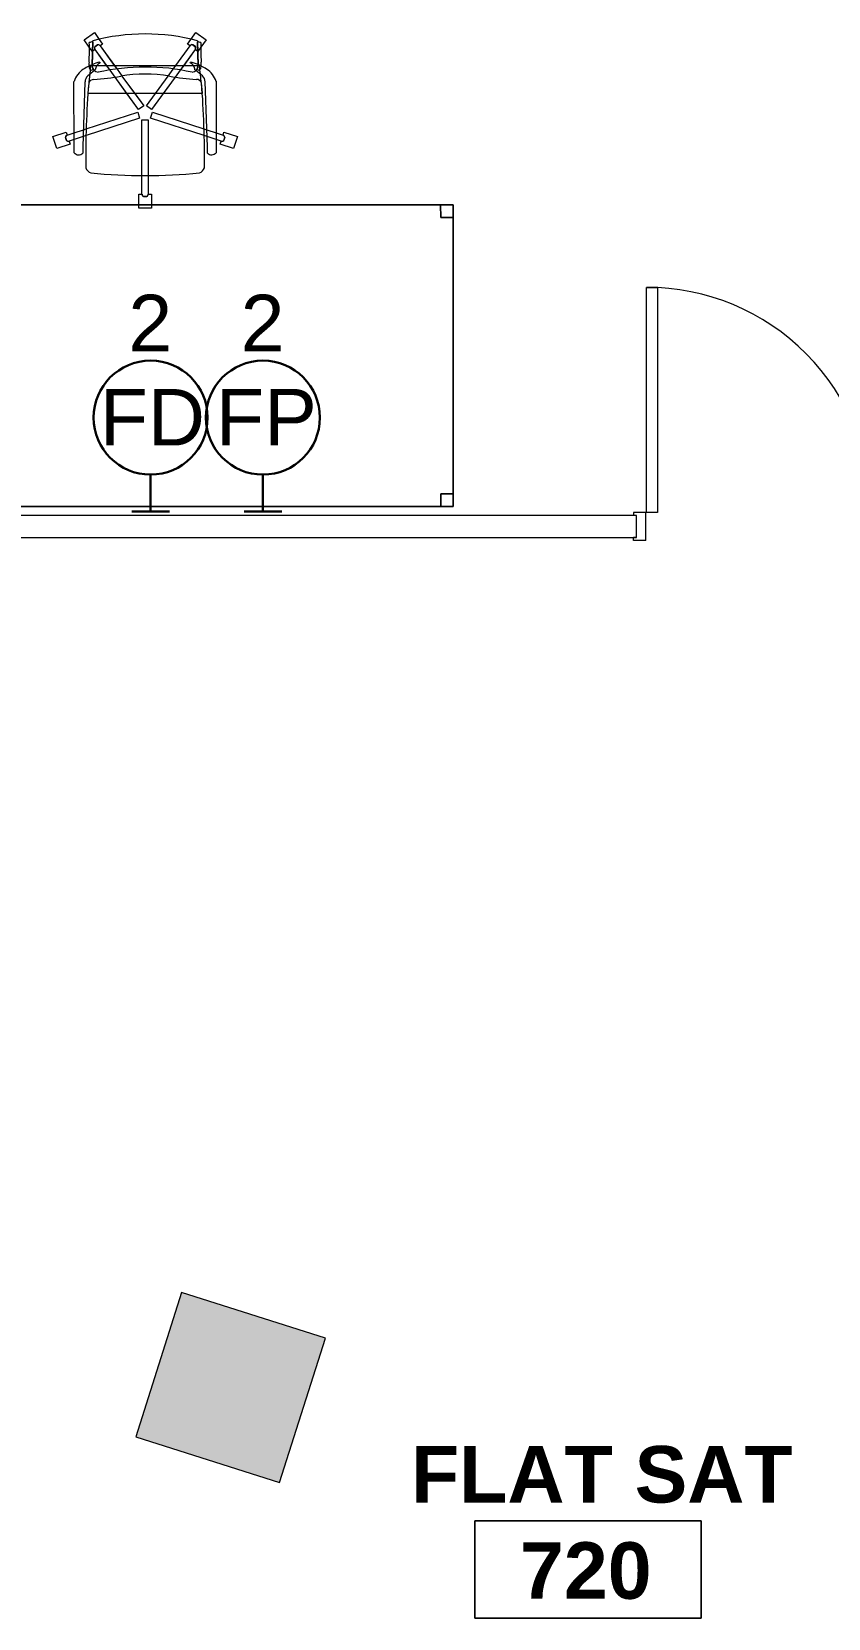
# Model space of a CAD drawing. Header units: inches. Extents: x 385 to 2249, y -1773 to -36.
# Drawn here: x 1813.7 to 1940.5, y -1040.7 to -788.1 of the extents above; entities that cross this region are included whole.
import ezdxf

# ---------------------------------------------------------------- set-up
doc = ezdxf.new("R2010")
doc.units = ezdxf.units.IN
doc.header["$MEASUREMENT"] = 0
for name, color, linetype, lineweight in [('A-ANNO-NOTE', 131, 'Continuous', 30), ('A-AREA-IDEN', 2, 'Continuous', 9), ('A-COLS', 52, 'Continuous', 13), ('A-DOOR', 31, 'Continuous', 13), ('A-DOOR-FRAM', 31, 'Continuous', 20), ('I-FURN', 30, 'Continuous', 9), ('I-WALL', 2, 'Continuous', 13)]:
    doc.layers.add(name, color=color, linetype=linetype, lineweight=lineweight)
doc.styles.add('Swis721 Lt BT', font='swissl.ttf', dxfattribs={"height": 9})
doc.styles.add('Swis721 Lt BT_B', font='', dxfattribs={"height": 9})
doc.styles.get('Swis721 Lt BT_B').set_extended_font_data('Swis721 Lt BT', bold=True)

# ---------------------------------------------------------------- blocks, each defined once
blk = doc.blocks.new('Columns 10 - Columns 4-5094196-Level 7 POWER _ SIGNAL')
at = {"layer": 'A-COLS', "lineweight": 9}
blk.add_hatch(color=7, dxfattribs=at).paths.add_polyline_path([(1401.62, -849.22), (1409.08, -826.28), (1386.23, -818.86), (1378.78, -841.8)], flags=0)
at = {"layer": 'A-COLS', "color": 8, "lineweight": 20}
for p, q in [((1386.23, -818.86), (1378.78, -841.8)), ((1409.08, -826.28), (1386.23, -818.86)), ((1401.62, -849.22), (1409.08, -826.28)), ((1378.78, -841.8), (1401.62, -849.22))]:
    blk.add_line(p, q, dxfattribs=at)
blk = doc.blocks.new('Rectangular Table - Rectangular Table-V62-Level 7 POWER _ SIGNAL')
at = {"layer": 'I-FURN'}
for p, q in [((-46, 24), (-48, 24)), ((-48, 24), (-48, 22)), ((-48, 22), (-48, 24)), ((-48, 24), (-46, 24)), ((48, 24), (-48, 24)), ((-48, 24), (-48, -24)), ((-48, -24), (-48, 24)), ((-48, 24), (48, 24)), ((-46, 22), (-46, 24)), ((-46, 24), (-46, 22)), ((46, 24), (46, 22)), ((48, 24), (46, 24)), ((46, 24), (48, 24)), ((46, 22), (46, 24)), ((48, 22), (48, 24)), ((48, 24), (48, 22)), ((48, -24), (48, 24)), ((48, 24), (48, -24)), ((-48, 22), (-46, 22)), ((-46, 22), (-48, 22)), ((46, 22), (48, 22)), ((48, 22), (46, 22)), ((-46, -22), (-48, -22)), ((-48, -22), (-48, -24)), ((-48, -24), (-48, -22)), ((-48, -22), (-46, -22)), ((-46, -24), (-46, -22)), ((-46, -22), (-46, -24)), ((48, -22), (46, -22)), ((46, -22), (46, -24)), ((46, -24), (46, -22)), ((46, -22), (48, -22)), ((48, -24), (48, -22)), ((48, -22), (48, -24)), ((-48, -24), (-46, -24)), ((-46, -24), (-48, -24)), ((-48, -24), (48, -24)), ((48, -24), (-48, -24)), ((46, -24), (48, -24)), ((48, -24), (46, -24))]:
    blk.add_line(p, q, dxfattribs=at)
blk = doc.blocks.new('F-Haworth_Chair_X99-Seminar - X99 Advanced Seminar Chair-V69-Level 7 POWER _ SIGNAL')
at = {"layer": 'I-FURN'}
for p, q in [((-1, 15.13), (1, 15.13)), ((-1, 14.62), (-1, 15.13)), ((-1, 15.13), (1, 15.13)), ((-1, 14.62), (-1, 15.13)), ((-1, 12.88), (-1, 14.62)), ((-1, 12.88), (-1, 14.62)), ((-0.52, 12.88), (-1, 12.88)), ((-0.52, 12.88), (-1, 12.88)), ((-0.5, 9.91), (-0.5, 12.88)), ((-0.5, 9.91), (-0.5, 12.88)), ((0.26, 13.26), (-0.26, 13.26)), ((0.26, 13.26), (-0.26, 13.26)), ((-0.25, 13.25), (0.25, 13.25)), ((-0.25, 13.25), (0.25, 13.25)), ((0.5, 12.88), (0.5, 9.91)), ((0.5, 12.88), (0.5, 9.91)), ((1, 12.88), (0.52, 12.88)), ((1, 12.88), (0.52, 12.88)), ((1, 15.13), (1, 14.62)), ((1, 15.13), (1, 14.62)), ((1, 14.62), (1, 12.88)), ((1, 14.62), (1, 12.88)), ((-0.5, 1.08), (-0.5, 9.91)), ((-0.5, 1.08), (-0.5, 9.91)), ((0.5, 9.91), (0.5, 1.08)), ((0.5, 9.91), (0.5, 1.08)), ((-14.69, 3.72), (-14.08, 5.62)), ((-14.69, 3.72), (-14.08, 5.62)), ((-14.08, 5.62), (-11.94, 4.93)), ((-14.08, 5.62), (-11.94, 4.93)), ((-11.32, 5.48), (-11.3, 6.32)), ((-11.32, -5.06), (-11.32, 5.48)), ((-9.92, 6.36), (-9.92, 5.36)), ((-9.92, 5.36), (-9.57, -4.97)), ((9.57, -4.97), (9.92, 5.36)), ((9.92, 5.36), (9.92, 6.36)), ((11.3, 6.32), (11.32, 5.48)), ((11.32, 5.48), (11.32, -5.06)), ((11.94, 4.93), (14.08, 5.62)), ((11.94, 4.93), (14.08, 5.62)), ((14.08, 5.62), (14.69, 3.72)), ((14.08, 5.62), (14.69, 3.72)), ((-12.55, 3.03), (-14.69, 3.72)), ((-12.55, 3.03), (-14.69, 3.72)), ((-12.53, 4.34), (-12.69, 3.85)), ((-12.53, 4.34), (-12.69, 3.85)), ((-12.68, 3.86), (-12.52, 4.33)), ((-12.68, 3.86), (-12.52, 4.33)), ((-12.4, 3.49), (-12.55, 3.03)), ((-12.4, 3.49), (-12.55, 3.03)), ((-11.33, 3.15), (-12.4, 3.5)), ((-11.33, 3.15), (-12.4, 3.5)), ((-11.94, 4.93), (-12.09, 4.47)), ((-11.94, 4.93), (-12.09, 4.47)), ((-12.09, 4.45), (-11.33, 4.21)), ((-12.09, 4.45), (-11.33, 4.21)), ((-11.32, 4.21), (-9.86, 3.73)), ((-11.32, 4.21), (-9.86, 3.73)), ((-9.83, 2.67), (-11.32, 3.15)), ((-9.83, 2.67), (-11.32, 3.15)), ((-9.86, 3.73), (-9.38, 3.57)), ((-9.86, 3.73), (-9.38, 3.57)), ((-9.37, 2.52), (-9.83, 2.67)), ((-9.37, 2.52), (-9.83, 2.67)), ((-9.38, 3.57), (-0.87, 0.81)), ((-9.38, 3.57), (-0.87, 0.81)), ((0.87, 0.81), (9.38, 3.57)), ((0.87, 0.81), (9.38, 3.57)), ((9.83, 2.67), (9.37, 2.52)), ((9.83, 2.67), (9.37, 2.52)), ((9.38, 3.57), (9.86, 3.73)), ((9.38, 3.57), (9.86, 3.73)), ((11.32, 3.15), (9.83, 2.67)), ((11.32, 3.15), (9.83, 2.67)), ((9.86, 3.73), (11.32, 4.21)), ((9.86, 3.73), (11.32, 4.21)), ((11.32, 4.21), (12.09, 4.45)), ((11.32, 4.21), (12.09, 4.45)), ((12.4, 3.5), (11.32, 3.15)), ((12.4, 3.5), (11.32, 3.15)), ((12.09, 4.47), (11.94, 4.93)), ((12.09, 4.47), (11.94, 4.93)), ((12.55, 3.03), (12.4, 3.49)), ((12.55, 3.03), (12.4, 3.49)), ((12.52, 4.33), (12.68, 3.86)), ((12.52, 4.33), (12.68, 3.86)), ((12.69, 3.85), (12.53, 4.34)), ((12.69, 3.85), (12.53, 4.34)), ((14.69, 3.72), (12.55, 3.03)), ((14.69, 3.72), (12.55, 3.03)), ((-1.18, -0.14), (-9.37, 2.52)), ((-1.18, -0.14), (-9.37, 2.52)), ((-0.87, 0.81), (-1.18, -0.14)), ((-0.87, 0.81), (-1.18, -0.14)), ((0.5, 1.08), (-0.5, 1.08)), ((0.5, 1.08), (-0.5, 1.08)), ((1.18, -0.14), (0.87, 0.81)), ((1.18, -0.14), (0.87, 0.81)), ((9.37, 2.52), (1.18, -0.14)), ((9.37, 2.52), (1.18, -0.14)), ((-4.79, -5.75), (-1.04, -0.58)), ((-0.23, -1.17), (-3.68, -5.91)), ((-2.89, -3.12), (-1.04, -0.58)), ((-0.23, -1.17), (-1.65, -3.12)), ((-1.04, -0.58), (-0.23, -1.17)), ((-1.04, -0.58), (-0.23, -1.17)), ((0.23, -1.17), (1.04, -0.58)), ((0.23, -1.17), (1.04, -0.58)), ((1.65, -3.12), (0.23, -1.17)), ((3.68, -5.91), (0.23, -1.17)), ((1.04, -0.58), (2.89, -3.12)), ((1.04, -0.58), (4.79, -5.75)), ((-9.07, -3.12), (-2.89, -3.12)), ((-9.07, -3.2), (-9.07, -3.12)), ((-8.9, -4.8), (-9.07, -3.2)), ((-8.88, -4.99), (-8.89, -4.91)), ((-8.75, -6.22), (-8.88, -4.99)), ((-4.79, -5.75), (-2.89, -3.12)), ((-1.65, -3.12), (-3.68, -5.91)), ((-2.89, -3.12), (-1.65, -3.12)), ((-1.65, -3.12), (1.65, -3.12)), ((1.65, -3.12), (2.89, -3.12)), ((3.68, -5.91), (1.65, -3.12)), ((2.89, -3.12), (9.07, -3.12)), ((2.89, -3.12), (4.79, -5.75)), ((8.88, -4.99), (8.75, -6.22)), ((8.89, -4.91), (8.88, -4.99)), ((9.07, -3.2), (8.9, -4.8)), ((9.07, -3.12), (9.07, -3.2)), ((-9.13, -5.92), (-8.07, -6.77)), ((-8.68, -6.87), (-8.75, -6.22)), ((-8.62, -7.42), (-8.68, -6.87)), ((-8.6, -7.6), (-8.62, -7.43)), ((-8.61, -6.81), (-8.23, -6.95)), ((-8.42, -7.57), (-8.34, -11.37)), ((-8.34, -11.52), (-8.42, -7.57)), ((-8.03, -6.81), (-7.95, -6.87)), ((-7.97, -10.12), (-5.57, -6.82)), ((-4.47, -7.01), (-7.16, -10.71)), ((-6.14, -7.6), (-5.57, -6.82)), ((-5.57, -6.82), (-4.79, -5.75)), ((-5.57, -6.82), (-4.79, -5.75)), ((-4.47, -7.01), (-4.9, -7.6)), ((-3.68, -5.91), (-4.47, -7.01)), ((-3.68, -5.91), (-4.47, -7.01)), ((4.47, -7.01), (3.7, -5.95)), ((4.47, -7.01), (3.7, -5.95)), ((4.9, -7.6), (4.47, -7.01)), ((7.16, -10.71), (4.47, -7.01)), ((4.79, -5.75), (5.57, -6.82)), ((4.79, -5.75), (5.57, -6.82)), ((5.57, -6.82), (6.14, -7.6)), ((5.57, -6.82), (7.97, -10.12)), ((7.95, -6.87), (8.03, -6.81)), ((8.07, -6.77), (9.13, -5.92)), ((8.23, -6.95), (8.61, -6.81)), ((8.34, -11.37), (8.42, -7.57)), ((8.42, -7.57), (8.34, -11.52)), ((8.62, -7.43), (8.6, -7.6)), ((8.68, -6.87), (8.62, -7.42)), ((8.75, -6.22), (8.68, -6.87)), ((-8.88, -10.52), (-8.38, -9.83)), ((-8.88, -10.52), (-8.38, -9.83)), ((-8.49, -7.6), (-8.56, -7.6)), ((-7.65, -7.6), (-8.4, -7.6)), ((-8.38, -9.83), (-7.99, -10.11)), ((-8.38, -9.83), (-7.99, -10.11)), ((-7.97, -10.12), (-6.14, -7.6)), ((-6.14, -7.6), (-7.65, -7.6)), ((-7.18, -7.99), (-7.21, -8.13)), ((-4.9, -7.6), (-7.16, -10.71)), ((-4.9, -7.6), (-6.14, -7.6)), ((4.9, -7.6), (-4.9, -7.6)), ((6.14, -7.6), (4.9, -7.6)), ((7.16, -10.71), (4.9, -7.6)), ((7.65, -7.6), (6.14, -7.6)), ((6.14, -7.6), (7.97, -10.12)), ((7.21, -8.13), (7.18, -7.99)), ((8.4, -7.6), (7.65, -7.6)), ((7.99, -10.11), (8.38, -9.83)), ((7.99, -10.11), (8.38, -9.83)), ((8.38, -9.83), (8.88, -10.52)), ((8.38, -9.83), (8.88, -10.52)), ((8.56, -7.6), (8.49, -7.6)), ((-9.7, -11.65), (-8.88, -10.52)), ((-9.7, -11.65), (-8.88, -10.52)), ((-8.08, -12.82), (-9.7, -11.65)), ((-8.08, -12.82), (-9.7, -11.65)), ((-7.29, -11.74), (-8.08, -12.82)), ((-7.29, -11.74), (-8.08, -12.82)), ((-8, -10.58), (-7.59, -10.88)), ((-8, -10.58), (-7.59, -10.88)), ((-7.59, -10.87), (-7.99, -10.57)), ((-7.59, -10.87), (-7.99, -10.57)), ((-6.76, -11), (-7.29, -11.74)), ((-6.76, -11), (-7.29, -11.74)), ((-7.15, -10.72), (-6.76, -11)), ((-7.15, -10.72), (-6.76, -11)), ((6.76, -11), (7.15, -10.72)), ((6.76, -11), (7.15, -10.72)), ((7.29, -11.74), (6.76, -11)), ((7.29, -11.74), (6.76, -11)), ((8.08, -12.82), (7.29, -11.74)), ((8.08, -12.82), (7.29, -11.74)), ((7.99, -10.57), (7.59, -10.87)), ((7.99, -10.57), (7.59, -10.87)), ((7.59, -10.88), (8, -10.58)), ((7.59, -10.88), (8, -10.58)), ((9.7, -11.65), (8.08, -12.82)), ((9.7, -11.65), (8.08, -12.82)), ((8.88, -10.52), (9.7, -11.65)), ((8.88, -10.52), (9.7, -11.65))]:
    blk.add_line(p, q, dxfattribs=at)
for centre, radius, start, end in [((-0.11, 12.88), 0.407, 111.1651, 180.8349), ((-0.11, 12.88), 0.407, 111.1651, 180.8349), ((-0.09, 12.88), 0.406, 112.6199, 180), ((-0.09, 12.88), 0.406, 166.524, 180), ((-0.09, 12.88), 0.406, 126.0959, 166.524), ((-0.09, 12.88), 0.406, 112.6199, 126.0959), ((0.09, 12.88), 0.406, 53.9041, 67.3801), ((0.09, 12.88), 0.406, 0, 67.3801), ((0.11, 12.88), 0.407, 359.1651, 68.8349), ((0.11, 12.88), 0.407, 359.1651, 68.8349), ((0.09, 12.88), 0.406, 0, 53.9041), ((-8.21, 8.28), 1.31, 110.0433, 159.9567), ((144.06, 7.32), 153.52, 179.4749, 184.5213), ((0, -75.01), 84.96, 84.1475, 95.8525), ((8.21, 8.28), 1.31, 20.0433, 69.9567), ((-144.06, 7.32), 153.52, 355.4787, 0.5251), ((-10.58, 5.68), 0.956, 45.8901, 138.1099), ((10.58, 5.68), 0.956, 41.8901, 134.1099), ((-12.28, 3.88), 0.407, 183.1651, 252.8349), ((-12.28, 3.88), 0.407, 183.1651, 252.8349), ((-12.27, 3.89), 0.406, 184.6199, 198.0959), ((-12.27, 3.89), 0.406, 184.6199, 252), ((-12.27, 3.89), 0.406, 198.0959, 238.524), ((-12.22, 4.09), 0.407, 71.1651, 140.8349), ((-12.22, 4.09), 0.407, 71.1651, 140.8349), ((-12.22, 4.07), 0.406, 85.476, 139.3801), ((-12.22, 4.07), 0.406, 72, 139.3801), ((-12.27, 3.89), 0.406, 238.524, 252), ((-12.22, 4.07), 0.406, 72, 85.476), ((12.22, 4.09), 0.407, 39.1651, 108.8349), ((12.22, 4.09), 0.407, 39.1651, 108.8349), ((12.22, 4.07), 0.406, 81.0479, 108), ((12.22, 4.07), 0.406, 40.6199, 108), ((12.22, 4.07), 0.406, 40.6199, 81.0479), ((12.27, 3.89), 0.406, 288, 355.3801), ((12.28, 3.88), 0.407, 287.1651, 356.8349), ((12.28, 3.88), 0.407, 287.1651, 356.8349), ((12.27, 3.89), 0.406, 288, 341.9041), ((12.27, 3.89), 0.406, 341.9041, 355.3801), ((-8.18, -4.9), 1.39, 182.8013, 227.1078), ((-8.24, -4.59), 0.763, 194.2338, 275.7662), ((8.24, -4.59), 0.763, 264.2338, 345.7662), ((8.18, -4.9), 1.39, 312.8922, 357.1987), ((-7.87, -3.92), 3.63, 198.1789, 238.0478), ((-4.71, 1.15), 9.61, 238.0478, 243.9964), ((-5.2, -7.86), 3.74, 170.0936, 184.0143), ((-4.71, 1.15), 9.61, 243.9964, 246.4906), ((-8.28, -7.33), 0.613, 122.5427, 170.0936), ((-7.37, -7.55), 1.05, 95.9554, 181.1786), ((-7.37, -7.55), 1.05, 145.2002, 181.1786), ((-11.32, -48.08), 42.84, 79.9767, 85.7699), ((-6.55, -6.76), 1.38, 185.0878, 212.4248), ((-6.55, -6.76), 1.38, 214.0187, 242.9497), ((0, 26.49), 33.83, 257.2285, 282.7715), ((0, 15.97), 22.19, 259.9767, 280.0233), ((11.32, -48.08), 42.84, 94.2301, 100.0233), ((6.55, -6.76), 1.38, 297.0503, 325.9813), ((7.37, -7.55), 1.05, 358.8214, 84.0446), ((6.55, -6.76), 1.38, 327.5752, 354.9122), ((7.37, -7.55), 1.05, 358.8214, 34.7998), ((4.71, 1.15), 9.61, 293.5094, 296.0036), ((8.28, -7.33), 0.613, 9.9064, 57.4573), ((5.2, -7.86), 3.74, 355.9857, 9.9064), ((4.71, 1.15), 9.61, 296.0036, 301.9522), ((7.87, -3.92), 3.63, 301.9522, 341.8211), ((-36.06, -10.03), 27.2, 357.4882, 4.0143), ((-4.71, 1.15), 9.61, 246.6393, 247.073), ((-4.71, 1.15), 9.61, 247.2631, 254.9334), ((4.71, 1.15), 9.61, 285.0666, 292.7369), ((4.71, 1.15), 9.61, 292.927, 293.3607), ((36.06, -10.03), 27.2, 175.9857, 182.5118), ((0, 20.73), 33.17, 254.4478, 255.4234), ((0, 20.29), 32.89, 255.304, 284.6925), ((-7.66, -10.36), 0.407, 143.1651, 184.967), ((-7.66, -10.36), 0.407, 143.1651, 212.8349), ((-7.66, -10.36), 0.407, 184.967, 198.9009), ((-7.64, -10.36), 0.406, 144, 211.3801), ((-7.64, -10.36), 0.406, 144, 211.3801), ((-7.66, -10.36), 0.407, 198.9009, 212.8349), ((-7.49, -10.47), 0.406, 256.6199, 324), ((-7.48, -10.49), 0.407, 255.1651, 324.8349), ((-7.49, -10.47), 0.406, 256.6199, 297.0479), ((-7.48, -10.49), 0.407, 255.1651, 269.0991), ((-7.48, -10.49), 0.407, 269.0991, 283.033), ((-7.48, -10.49), 0.407, 283.033, 324.8349), ((-7.49, -10.47), 0.406, 297.0479, 324), ((7.48, -10.49), 0.407, 215.1651, 284.8349), ((7.48, -10.49), 0.407, 215.1651, 284.8349), ((7.49, -10.47), 0.406, 216, 256.4281), ((7.49, -10.47), 0.406, 216, 283.3801), ((7.49, -10.47), 0.406, 256.4281, 283.3801), ((7.64, -10.36), 0.406, 328.6199, 36), ((7.64, -10.36), 0.406, 328.6199, 36), ((7.66, -10.36), 0.407, 327.1651, 36.8349), ((7.66, -10.36), 0.407, 327.1651, 36.8349), ((0, 20.73), 33.17, 284.5766, 285.5522)]:
    blk.add_arc(centre, radius, start, end, dxfattribs=at)
blk = doc.blocks.new('Double Flush - Int-F-WDMF-72_ x 84_-5502830-Level 7 POWER _ SIGNAL')
at = {"layer": 'A-DOOR', "lineweight": 20}
for p, q in [((-34.15625, -2.25), (-35.90625, -2.25)), ((-35.90625, -2.25), (-35.90625, -38.0625)), ((-34.15625, -38.0625), (-34.15625, -2.25)), ((34.15625, -2.25), (35.90625, -2.25)), ((34.15625, -38.0625), (34.15625, -2.25)), ((35.90625, -2.25), (35.90625, -38.0625)), ((-35.90625, -38.0625), (-34.15625, -38.0625)), ((35.90625, -38.0625), (34.15625, -38.0625))]:
    blk.add_line(p, q, dxfattribs=at)
at = {"layer": 'A-DOOR', "lineweight": 9}
for centre, start, end in [((-35.90625, -2.25), 270, 0.5), ((35.90625, -2.25), 179.5, 270)]:
    blk.add_arc(centre, 35.8125, start, end, dxfattribs=at)
at = {"layer": 'A-DOOR-FRAM'}
for p, q in [((-38, 2.25), (-38, 1.75)), ((-38, 2.25), (-36, 2.25)), ((-38, 1.75), (-37.5, 1.75)), ((-37.5, 1.75), (-37.5, -1.75)), ((-36, 2.25), (-36, -2.25)), ((36.000004, 2.25), (36.000004, -2.25)), ((36.000004, 2.25), (38.000004, 2.25)), ((37.500004, 1.75), (37.500004, -1.75)), ((37.500004, 1.75), (38.000004, 1.75)), ((38.000004, 2.25), (38.000004, 1.75)), ((-38, -2.25), (-38, -1.75)), ((-38, -1.75), (-37.5, -1.75)), ((-38, -2.25), (-36, -2.25)), ((36.000004, -2.25), (38.000004, -2.25)), ((37.500004, -1.75), (38.000004, -1.75)), ((38.000004, -2.25), (38.000004, -1.75))]:
    blk.add_line(p, q, dxfattribs=at)
blk = doc.blocks.new('Room Tag - Room Name and Number-3379422-Level 7 POWER _ SIGNAL')
at = {"layer": 'A-AREA-IDEN'}
for p, q in [((-0.1881, -0.1636), (-0.1881, -0.0018)), ((-0.1881, -0.0018), (0.1869, -0.0018)), ((0.1869, -0.0018), (-0.1881, -0.0018)), ((-0.1881, -0.0018), (-0.1881, -0.1636)), ((0.1869, -0.0018), (0.1869, -0.1636)), ((0.1869, -0.1636), (0.1869, -0.0018)), ((0.1869, -0.1636), (-0.1881, -0.1636)), ((-0.1881, -0.1636), (0.1869, -0.1636))]:
    blk.add_line(p, q, dxfattribs=at)

msp = doc.modelspace()

# ---------------------------------------------------------------- linework, layer by layer
at = {"layer": 'A-ANNO-NOTE'}
for p, q in [((1832.6, -864.49), (1832.6, -858.63)), ((1850.48, -864.49), (1850.48, -858.63)), ((1835.6, -864.49), (1829.6, -864.49)), ((1853.48, -864.49), (1847.48, -864.49))]:
    msp.add_line(p, q, dxfattribs=at)
for centre in [(1832.6, -849.56), (1850.48, -849.56)]:
    msp.add_circle(centre, 9.07, dxfattribs=at)
at = {"layer": 'I-WALL'}
for p, q in [((1909.95, -865.14), (1681.47, -865.14)), ((1909.95, -868.64), (1909.95, -865.14)), ((1681.47, -868.64), (1909.95, -868.64))]:
    msp.add_line(p, q, dxfattribs=at)

# ---------------------------------------------------------------- block references
at = {"layer": 'A-AREA-IDEN', "xscale": 95.99999999999994, "yscale": 95.99999999999994, "zscale": 95.99999999999994}
msp.add_blockref('Room Tag - Room Name and Number-3379422-Level 7 POWER _ SIGNAL', (1902.28, -1024.97), dxfattribs=at)
at = {"layer": 'A-COLS', "lineweight": 9, "rotation": 0.3967009999964257}
msp.add_blockref('Columns 10 - Columns 4-5094196-Level 7 POWER _ SIGNAL', (445.66, -179.56), dxfattribs=at)
at = {"layer": 'A-DOOR', "rotation": 180}
msp.add_blockref('Double Flush - Int-F-WDMF-72_ x 84_-5502830-Level 7 POWER _ SIGNAL', (1947.45, -866.89), dxfattribs=at)
at = {"layer": 'I-FURN', "rotation": 180.0141132327224}
for name, p in [('F-Haworth_Chair_X99-Seminar - X99 Advanced Seminar Chair-V69-Level 7 POWER _ SIGNAL', (1831.73, -801.1)), ('Rectangular Table - Rectangular Table-V62-Level 7 POWER _ SIGNAL', (1832.78, -839.71))]:
    msp.add_blockref(name, p, dxfattribs=at)

# ---------------------------------------------------------------- texts
at = {"layer": 'A-ANNO-NOTE', "lineweight": 9, "char_height": 9, "attachment_point": 1, "style": 'Swis721 Lt BT'}
for s, insert, width in [('2', (1829.06, -830.01), 8.181), ('2', (1846.93, -830.01), 8.181), ('FD', (1824.5, -845), 19.695), ('FP', (1843, -845), 18.18)]:
    msp.add_mtext(s, dxfattribs=dict(at, insert=insert, width=width))
at = {"layer": 'A-AREA-IDEN', "char_height": 9, "attachment_point": 1, "style": 'Swis721 Lt BT_B'}
for s, insert, width in [('FLAT SAT', (1874.04, -1013.25), 68.175), ('720', (1891.38, -1028.57), 25.452)]:
    msp.add_mtext(s, dxfattribs=dict(at, insert=insert, width=width))

doc.saveas('drawing.dxf')
